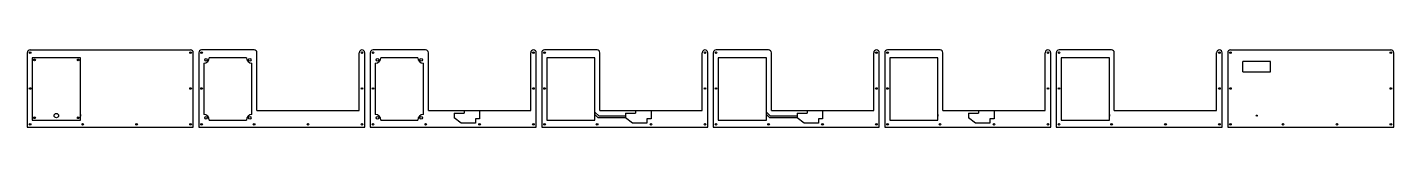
# Model space of a CAD drawing. Header units: millimetres. Extents: x 0 to 2470, y 0 to 140.
import ezdxf

# ---------------------------------------------------------------- set-up
doc = ezdxf.new("R2010")
doc.units = ezdxf.units.MM
for name, color, linetype in [('Layer1', 2, 'Continuous'), ('Layer2', 6, 'Continuous'), ('Layer3', 3, 'Continuous')]:
    doc.layers.add(name, color=color, linetype=linetype)

msp = doc.modelspace()

# ---------------------------------------------------------------- linework, layer by layer
for p, q in [((0, 135), (0, 0)), ((5, 140), (295, 140)), ((300, 0), (300, 135)), ((310, 135), (310, 0)), ((610, 0), (610, 135)), ((620, 135), (620, 0)), ((920, 0), (920, 135)), ((930, 135), (930, 0)), ((1230, 0), (1230, 135)), ((1240, 135), (1240, 0)), ((1540, 0), (1540, 135)), ((1550, 135), (1550, 0)), ((1850, 0), (1850, 135)), ((1860, 135), (1860, 0)), ((2160, 0), (2160, 135)), ((2170, 135), (2170, 0)), ((2175, 140), (2465, 140)), ((2470, 0), (2470, 135)), ((0, 0), (300, 0)), ((310, 0), (610, 0)), ((620, 0), (920, 0)), ((930, 0), (1230, 0)), ((1240, 0), (1540, 0)), ((1550, 0), (1850, 0)), ((1860, 0), (2160, 0)), ((2170, 0), (2470, 0))]:
    msp.add_line(p, q)
for centre, radius in [((5, 135), 1.5), ((295, 135), 1.5), ((315, 135), 1.5), ((605, 135), 1.5), ((625, 135), 1.5), ((915, 135), 1.5), ((935, 135), 1.5), ((1225, 135), 1.5), ((1245, 135), 1.5), ((1535, 135), 1.5), ((1555, 135), 1.5), ((1845, 135), 1.5), ((1865, 135), 1.5), ((2155, 135), 1.5), ((2175, 135), 1.5), ((2465, 135), 1.5), ((5, 70), 1.5), ((295, 70), 1.5), ((315, 70), 1.5), ((605, 70), 1.5), ((625, 70), 1.5), ((915, 70), 1.5), ((935, 70), 1.5), ((1225, 70), 1.5), ((1245, 70), 1.5), ((1535, 70), 1.5), ((1555, 70), 1.5), ((1845, 70), 1.5), ((1865, 70), 1.5), ((2155, 70), 1.5), ((2175, 70), 1.5), ((2465, 70), 1.5), ((5, 5), 1.5), ((100, 5), 1.5), ((197.5, 5), 1.54), ((295, 5), 1.5), ((315, 5), 1.5), ((410, 5), 1.5), ((507.5, 5), 1.54), ((605, 5), 1.5), ((625, 5), 1.5), ((720, 5), 1.5), ((817.5, 5), 1.54), ((915, 5), 1.5), ((935, 5), 1.5), ((1030, 5), 1.5), ((1127.5, 5), 1.54), ((1225, 5), 1.5), ((1245, 5), 1.5), ((1340, 5), 1.5), ((1437.5, 5), 1.54), ((1535, 5), 1.5), ((1555, 5), 1.5), ((1650, 5), 1.5), ((1747.5, 5), 1.54), ((1845, 5), 1.5), ((1865, 5), 1.5), ((1960, 5), 1.5), ((2057.5, 5), 1.54), ((2155, 5), 1.5), ((2175, 5), 1.5), ((2270, 5), 1.5), ((2367.5, 5), 1.54), ((2465, 5), 1.5)]:
    msp.add_circle(centre, radius)
at = {"layer": 'Layer1'}
for p, q in [((96, 125.9), (9, 125.9)), ((9, 125.9), (9, 12.8)), ((96, 12.8), (96, 125.9)), ((295, 140), (295, 140)), ((410, 140), (315, 140)), ((396, 125.9), (329, 125.9)), ((415, 30), (415, 135)), ((600, 30), (600, 135)), ((605, 140), (605, 140)), ((720, 140), (625, 140)), ((706, 125.9), (639, 125.9)), ((725, 30), (725, 135)), ((910, 30), (910, 135)), ((915, 140), (915, 140)), ((1030, 140), (935, 140)), ((1026, 125.9), (939, 125.9)), ((939, 125.9), (939, 12.8)), ((1026, 12.8), (1026, 125.9)), ((1035, 30), (1035, 135)), ((1220, 30), (1220, 135)), ((1225, 140), (1225, 140)), ((1340, 140), (1245, 140)), ((1336, 125.9), (1249, 125.9)), ((1249, 125.9), (1249, 12.8)), ((1336, 12.8), (1336, 125.9)), ((1345, 30), (1345, 135)), ((1530, 30), (1530, 135)), ((1535, 140), (1535, 140)), ((1650, 140), (1555, 140)), ((1646, 125.9), (1559, 125.9)), ((1559, 125.9), (1559, 12.8)), ((1646, 12.8), (1646, 125.9)), ((1655, 30), (1655, 135)), ((1840, 30), (1840, 135)), ((1845, 140), (1845, 140)), ((1960, 140), (1865, 140)), ((1956, 125.9), (1869, 125.9)), ((1869, 125.9), (1869, 12.8)), ((1956, 12.8), (1956, 125.9)), ((1965, 30), (1965, 135)), ((2150, 30), (2150, 135)), ((2155, 140), (2155, 140)), ((2465, 140), (2465, 140)), ((319, 115.9), (319, 22.8)), ((406, 22.8), (406, 115.9)), ((629, 115.9), (629, 22.8)), ((716, 22.8), (716, 115.9)), ((415, 30), (600, 30)), ((725, 30), (910, 30)), ((771.6, 25.3), (789.5, 25.3)), ((771.6, 25.3), (771.6, 16.6)), ((789.5, 30), (789.5, 25.3)), ((817.5, 30), (817.5, 15)), ((1035, 30), (1220, 30)), ((1081.6, 25.3), (1099.5, 25.3)), ((1081.6, 25.3), (1081.6, 16.6)), ((1099.5, 30), (1099.5, 25.3)), ((1127.5, 30), (1127.5, 15)), ((1345, 30), (1530, 30)), ((1391.6, 25.3), (1409.5, 25.3)), ((1391.6, 25.3), (1391.6, 16.6)), ((1409.5, 30), (1409.5, 25.3)), ((1437.5, 30), (1437.5, 15)), ((1655, 30), (1840, 30)), ((1701.6, 25.3), (1719.5, 25.3)), ((1701.6, 25.3), (1701.6, 16.6)), ((1719.5, 30), (1719.5, 25.3)), ((1747.5, 30), (1747.5, 15)), ((1965, 30), (2150, 30)), ((9, 12.8), (96, 12.8)), ((96, 22.8), (96, 19.6)), ((329, 12.8), (396, 12.8)), ((639, 12.8), (706, 12.8)), ((784.2, 7), (771.6, 16.6)), ((810, 7), (784.2, 7)), ((817.5, 15), (810, 15)), ((810, 15), (810, 7)), ((939, 12.8), (1026, 12.8)), ((1026, 22.8), (1026, 19.6)), ((1094.2, 7), (1081.6, 16.6)), ((1120, 7), (1094.2, 7)), ((1127.5, 15), (1120, 15)), ((1120, 15), (1120, 7)), ((1249, 12.8), (1336, 12.8)), ((1336, 22.8), (1336, 19.6)), ((1404.2, 7), (1391.6, 16.6)), ((1430, 7), (1404.2, 7)), ((1437.5, 15), (1430, 15)), ((1430, 15), (1430, 7)), ((1559, 12.8), (1646, 12.8)), ((1646, 22.8), (1646, 19.6)), ((1714.2, 7), (1701.6, 16.6)), ((1740, 7), (1714.2, 7)), ((1747.5, 15), (1740, 15)), ((1740, 15), (1740, 7)), ((1869, 12.8), (1956, 12.8)), ((1956, 22.8), (1956, 19.6))]:
    msp.add_line(p, q, dxfattribs=at)
for centre, radius in [((323, 121.9), 2.4), ((402, 121.9), 2.4), ((633, 121.9), 2.4), ((712, 121.9), 2.4), ((13, 121.9), 1.5), ((92, 121.9), 1.5), ((52.5, 20.8), 4), ((13, 16.8), 1.5), ((92, 16.8), 1.5), ((323, 16.8), 2.4), ((402, 16.8), 2.4), ((633, 16.8), 2.4), ((712, 16.8), 2.4), ((2222.5, 20.8), 1)]:
    msp.add_circle(centre, radius, dxfattribs=at)
for centre, radius, start, end in [((5, 135), 5, 90, 180), ((295, 135), 5, 0, 90), ((315, 135), 5, 90, 180), ((319, 125.9), 10, 270, 0), ((406, 125.9), 10, 180, 270), ((410, 135), 5, 0, 90), ((605, 135), 5, 90, 180), ((605, 135), 5, 0, 90), ((625, 135), 5, 90, 180), ((629, 125.9), 10, 270, 0), ((716, 125.9), 10, 180, 270), ((720, 135), 5, 0, 90), ((915, 135), 5, 90, 180), ((915, 135), 5, 0, 90), ((935, 135), 5, 90, 180), ((1030, 135), 5, 0, 90), ((1225, 135), 5, 90, 180), ((1225, 135), 5, 0, 90), ((1245, 135), 5, 90, 180), ((1340, 135), 5, 0, 90), ((1535, 135), 5, 90, 180), ((1535, 135), 5, 0, 90), ((1555, 135), 5, 90, 180), ((1650, 135), 5, 0, 90), ((1845, 135), 5, 90, 180), ((1845, 135), 5, 0, 90), ((1865, 135), 5, 90, 180), ((1960, 135), 5, 0, 90), ((2155, 135), 5, 90, 180), ((2155, 135), 5, 0, 90), ((2175, 135), 5, 90, 180), ((2465, 135), 5, 0, 90), ((319, 12.8), 10, 0, 90), ((406, 12.8), 10, 90, 180), ((629, 12.8), 10, 0, 90), ((716, 12.8), 10, 90, 180)]:
    msp.add_arc(centre, radius, start, end, dxfattribs=at)
at = {"layer": 'Layer2'}
for p, q in [((1033.5, 19.6), (1026, 27)), ((1343.5, 19.6), (1336, 27)), ((1032.2, 16.6), (1026, 22.8)), ((1081.6, 16.6), (1032.2, 16.6)), ((1081.6, 19.6), (1033.5, 19.6)), ((1342.2, 16.6), (1336, 22.8)), ((1391.6, 16.6), (1342.2, 16.6)), ((1391.6, 19.6), (1343.5, 19.6))]:
    msp.add_line(p, q, dxfattribs=at)
at = {"layer": 'Layer3'}
for p, q in [((2247.5, 119), (2197.5, 119)), ((2197.5, 100), (2197.5, 119)), ((2197.5, 100), (2247.5, 100)), ((2247.5, 100), (2247.5, 119))]:
    msp.add_line(p, q, dxfattribs=at)

doc.saveas('drawing.dxf')
